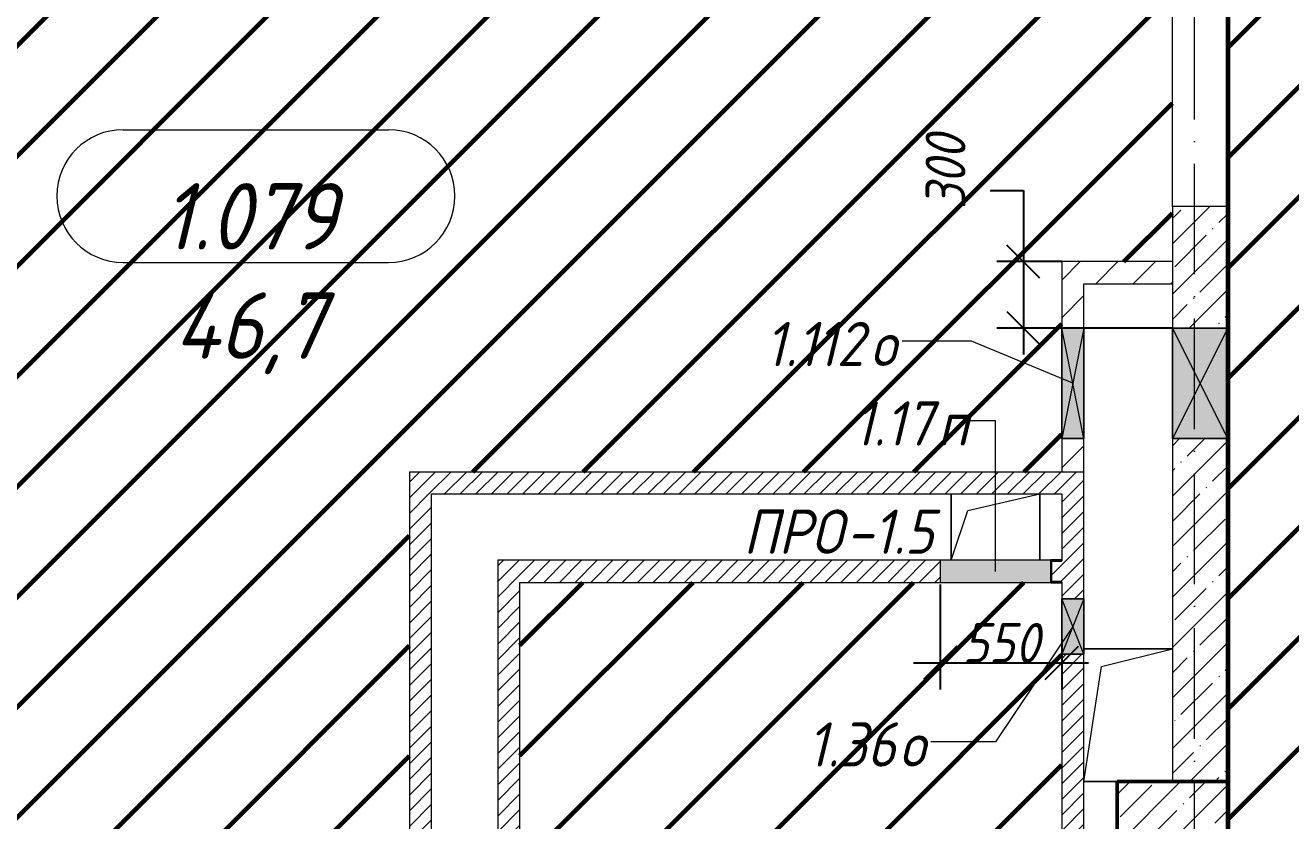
# Model space of a CAD drawing. Header units: millimetres. Extents: x -606178 to 312196, y -19338 to 632709.
# Drawn here: x -425667 to -419946, y 490348 to 493944 of the extents above; entities that cross this region are included whole.
import ezdxf

# ---------------------------------------------------------------- set-up
doc = ezdxf.new("R2010")
doc.units = ezdxf.units.MM
doc.linetypes.add('50_200_ШТРИХ_1Т_ш5_п1_п1_', pattern=[700, 500, -100, 0, -100])
for name, color, linetype, lineweight in [('6.4.1) Окр пт с инж. ПТ2.16', 3, 'Continuous', 60), ('A-____-____-DIMS', 7, 'Continuous', 9), ('A-DETL-GENF-OTLN', 7, 'Continuous', 9), ('A-FLOR-____-OTLN', 7, 'Continuous', 9), ('A-GENM-____-MCUT', 7, 'Continuous', 25), ('A-GENM-____-OTLN', 7, 'Continuous', 9), ('A-GENM-____-OTLN-1', 7, 'Continuous', 25), ('A-GLAZ-____-IDEN', 7, 'Continuous', 9), ('A-GLAZ-____-OTLN', 7, 'Continuous', 9), ('A-WALL-____-MCUT-1', 7, 'Continuous', 9), ('A-WALL-____-OTLN', 7, 'Continuous', 9), ('A-WALL-____-PATT-1', 7, 'Continuous', 9), ('A-WALL-FNSH-MCUT-1', 7, 'Continuous', 9), ('S-COLS-____-MCUT', 7, 'Continuous', 50), ('S-COLS-____-OTLN', 7, 'Continuous', 9), ('S-GRID-____-OTLN-1', 7, '50_200_ШТРИХ_1Т_ш5_п1_п1_', 9)]:
    doc.layers.add(name, color=color, linetype=linetype, lineweight=lineweight)
doc.layers.add('A-AREA-IDEN-1', color=7, linetype='Continuous', lineweight=9, true_color=0x000000)
doc.layers.add('A-GLAZ-____-OTLN-1', color=7, linetype='Continuous', lineweight=9, true_color=0xc0c0c0)
doc.styles.add('ISOCPEUR_I', font='isocpeui.ttf', dxfattribs={"width": 0.9, "height": 2.5})
doc.styles.add('ISOCPEUR_I_10', font='isocpeui.ttf', dxfattribs={"width": 0.9, "height": 180})
doc.styles.add('ISOCPEUR_I_9', font='isocpeui.ttf', dxfattribs={"width": 0.9, "height": 250})
doc.dimstyles.new('ISO-1_8_0_9К_СРЕДНИЙ_Кладочные_3', dxfattribs={"dimscale": 304.8, "dimtxt": 179.276612, "dimasz": 0.492126, "dimexe": 0.393701, "dimexo": 0, "dimgap": 0, "dimtad": 1, "dimdec": 3, "dimrnd": 0.001, "dimdsep": 46, "dimtxsty": 'ISOCPEUR_I_10', "dimblk1": 'OBLIQUE', "dimblk2": 'OBLIQUE', "dimsah": 1, "dimcen": 0.09, "dimdle": 0.393701, "dimazin": 0, "dimtfac": 1, "dimtdec": 4, "dimtix": 1, "dimtmove": 0, "dimatfit": 3, "dimfxl": 1, "dimtvp": 1, "dimtolj": 1, "dimtzin": 0, "dimarcsym": 2})
doc.dimstyles.new('ISO-1_8_0_9К_СРЕДНИЙ_Кладочные_4', dxfattribs={"dimscale": 304.8, "dimtxt": 179.276612, "dimasz": 0.492126, "dimexe": 0.393701, "dimexo": 0, "dimgap": 0, "dimtad": 1, "dimdec": 3, "dimrnd": 0.001, "dimdsep": 46, "dimtxsty": 'ISOCPEUR_I_10', "dimblk1": 'OBLIQUE', "dimblk2": 'OBLIQUE', "dimsah": 1, "dimcen": 0.09, "dimdle": 0.393701, "dimazin": 0, "dimtfac": 1, "dimtdec": 4, "dimtix": 1, "dimtmove": 1, "dimatfit": 3, "dimfxl": 1, "dimtvp": 1, "dimtolj": 1, "dimtzin": 0, "dimarcsym": 2})
pattern_1 = [(45, (-425830.77, 451794.26), (-35.35534, 35.35534), [])]
pattern_2 = [(45, (-425830.77, 451794.26), (-84.8528, 84.8528), [])]

# ---------------------------------------------------------------- blocks, each defined once
blk = doc.blocks.new('BSC_Колонна _Прямоугольная - 500х500-V111-АР1_План отверстий 1 этажа в осях 1-64_А-ГГ')
at = {"layer": 'S-COLS-____-OTLN'}
h = blk.add_hatch(dxfattribs=at)
h.set_pattern_fill('FP_143', color=256, style=0, pattern_type=2)
h.set_pattern_definition([(45, (-5350, -38481.04), (-114.04925, 114.04925), []), (45, (-5235.95, -38481.04), (-114.04925, 114.04925), [201.613, -40.323, 3.353, -36.97])])
h.paths.add_polyline_path([(-250, -250), (250, -250), (250, 250), (-250, 250), (-250, 93.2)], flags=0)
at = {"layer": 'S-COLS-____-MCUT'}
for p, q in [((250, 250), (-250, 250)), ((-250, 250), (-250, -250)), ((250, -250), (250, 250)), ((-250, -250), (250, -250))]:
    blk.add_line(p, q, dxfattribs=at)
blk = doc.blocks.new('AR_Отверстие Ниша - Лючок-32402102-АР1_План отверстий 1 этажа в осях 1-64_А-ГГ')
at = {"layer": 'A-GLAZ-____-OTLN'}
blk.add_hatch(color=256, dxfattribs=at).paths.add_polyline_path([(250, -50), (250, 50), (-250, 50), (-250, -50)], flags=0)
for p, q in [((250, 50), (-250, 50)), ((-250, 50), (-250, -50)), ((-250, -50), (250, -50))]:
    blk.add_line(p, q, dxfattribs=at)
blk = doc.blocks.new('154_Фахверк_СКБ_Швеллер - Тип_100_4010_1-28088705-АР1_План отверстий 1 этажа в осях 1-64_А-ГГ')
at = {"layer": 'A-GENM-____-MCUT'}
for p, q in [((175, 50), (125, 50)), ((125, 50), (125, -50)), ((128, 47), (175, 47)), ((128, -47), (128, 47)), ((175, 47), (175, 50)), ((125, -50), (175, -50)), ((175, -47), (128, -47)), ((175, -50), (175, -47))]:
    blk.add_line(p, q, dxfattribs=at)
blk = doc.blocks.new('AR_Отверстие прямоугольное _в плите_ - AR_Отверстие прямоугольное _в плите_-30459214-АР1_План отверстий 1 этажа в осях 1-64_А-ГГ')
at = {"layer": 'A-GENM-____-OTLN'}
for p, q in [((-200, 150), (-200, -150)), ((-125, 75), (200, 150)), ((200, -150), (200, 150)), ((-200, -150), (-125, 75))]:
    blk.add_line(p, q, dxfattribs=at)
blk = doc.blocks.new('AR_Отверстие прямоугольное _в стене__БезПР - AR_Отверстие прямоугольное _в стене__БезПР-30460137-АР1_План отверстий 1 этажа в осях 1-64_А-ГГ')
at = {"layer": 'A-GLAZ-____-OTLN-1'}
blk.add_hatch(color=256, dxfattribs=at).paths.add_polyline_path([(250, -125), (250, 125), (-250, 125), (-250, -125)], flags=0)
at = {"layer": 'A-DETL-GENF-OTLN'}
for p, q in [((-250, -125), (-250, 125)), ((-250, 125), (250, 125)), ((250, 125), (-250, -125)), ((-250, 125), (250, -125)), ((250, 125), (-250, 125)), ((-250, 125), (-250, -125)), ((250, 125), (250, -125)), ((250, -125), (250, 125)), ((250, -125), (-250, -125)), ((-250, -125), (250, -125))]:
    blk.add_line(p, q, dxfattribs=at)
at = {"layer": 'A-GLAZ-____-OTLN'}
blk.add_line((250, 125), (-250, 125), dxfattribs=at)
blk = doc.blocks.new('AR_Отверстие прямоугольное _в плите_ - AR_Отверстие прямоугольное _в плите_-30552564-АР1_План отверстий 1 этажа в осях 1-64_А-ГГ')
at = {"layer": 'A-GENM-____-OTLN'}
for p, q in [((200, 300), (-200, 300)), ((-120, 220), (200, 300)), ((-200, -300), (-120, 220)), ((-200, -300), (-50, -300))]:
    blk.add_line(p, q, dxfattribs=at)
blk = doc.blocks.new('AR_Отверстие прямоугольное _в стене__БезПР - AR_Отверстие прямоугольное _в стене__БезПР-36428202-АР1_План отверстий 1 этажа в осях 1-64_А-ГГ')
at = {"layer": 'A-GLAZ-____-OTLN'}
blk.add_hatch(color=256, dxfattribs=at).paths.add_polyline_path([(125, 50), (-125, 50), (-125, -50), (125, -50)], flags=0)
at = {"layer": 'A-DETL-GENF-OTLN'}
for p, q in [((-125, -50), (-125, 50)), ((-125, 50), (125, 50)), ((125, 50), (-125, -50)), ((-125, 50), (125, -50)), ((125, 50), (-125, 50)), ((-125, 50), (-125, -50)), ((125, 50), (125, -50)), ((125, -50), (125, 50)), ((125, -50), (-125, -50)), ((-125, -50), (125, -50))]:
    blk.add_line(p, q, dxfattribs=at)
blk = doc.blocks.new('AR_Отверстие прямоугольное _в стене__БезПР - AR_Отверстие прямоугольное _в стене__БезПР-36427725-АР1_План отверстий 1 этажа в осях 1-64_А-ГГ')
at = {"layer": 'A-GLAZ-____-OTLN'}
blk.add_hatch(color=256, dxfattribs=at).paths.add_polyline_path([(250, -50), (250, 50), (-250, 50), (-250, -50)], flags=0)
at = {"layer": 'A-DETL-GENF-OTLN'}
for p, q in [((-250, -50), (-250, 50)), ((-250, 50), (250, 50)), ((250, 50), (-250, -50)), ((-250, 50), (250, -50)), ((250, 50), (-250, 50)), ((-250, 50), (-250, -50)), ((250, 50), (250, -50)), ((250, -50), (250, 50)), ((250, -50), (-250, -50)), ((-250, -50), (250, -50))]:
    blk.add_line(p, q, dxfattribs=at)
at = {"layer": 'A-GLAZ-____-OTLN'}
blk.add_line((250, 50), (-250, 50), dxfattribs=at)
blk = doc.blocks.new('_Oblique')
at = {"color": 0, "linetype": 'ByBlock', "lineweight": -2}
blk.add_line((-0.5, -0.5), (0.5, 0.5), dxfattribs=at)
blk = doc.blocks.new('*D4255')
at = {"layer": 'A-____-____-DIMS', "color": 0, "lineweight": -2, "transparency": 16777216}
for p, q in [((-421530.8, 491416.2), (-421530.8, 490941.6)), ((-420980.8, 491167.7), (-420980.8, 490941.6)), ((-421650.8, 491061.6), (-420860.8, 491061.6))]:
    blk.add_line(p, q, dxfattribs=at)
at = {"layer": 'Defpoints', "color": 0, "transparency": 16777216}
for p in [(-421530.8, 491416.2), (-420980.8, 491167.7), (-420980.8, 491061.6)]:
    blk.add_point(p, dxfattribs=at)
at = {"layer": 'A-____-____-DIMS', "color": 0, "lineweight": -2, "transparency": 16777216, "xscale": 150, "yscale": 150, "zscale": 150, "rotation": 180}
blk.add_blockref('_Oblique', (-421530.8, 491061.6), dxfattribs=at)
at = {"layer": 'A-____-____-DIMS', "color": 0, "lineweight": -2, "transparency": 16777216, "xscale": 150, "yscale": 150, "zscale": 150}
blk.add_blockref('_Oblique', (-420980.8, 491061.6), dxfattribs=at)
at = {"layer": 'A-____-____-DIMS', "color": 0, "transparency": 16777216, "insert": (-421255.8, 491151.6), "char_height": 180, "width": 409.578, "attachment_point": 5, "style": 'ISOCPEUR_I_10'}
blk.add_mtext('\\A1;550', dxfattribs=at)
blk = doc.blocks.new('*D4316')
at = {"layer": 'A-____-____-DIMS', "color": 0, "lineweight": -2, "transparency": 16777216}
for p, q in [((-421304.5, 493197.5), (-421154.5, 493197.5)), ((-421154.5, 493197.5), (-421154.5, 492875.3)), ((-421154.5, 492995.3), (-421154.5, 492455.3)), ((-420980.8, 492875.3), (-421274.5, 492875.3)), ((-420480.8, 492575.3), (-421274.5, 492575.3))]:
    blk.add_line(p, q, dxfattribs=at)
at = {"layer": 'Defpoints', "color": 0, "transparency": 16777216}
for p in [(-420980.8, 492875.3), (-421154.5, 492575.3), (-420480.8, 492575.3)]:
    blk.add_point(p, dxfattribs=at)
at = {"layer": 'A-____-____-DIMS', "color": 0, "lineweight": -2, "transparency": 16777216, "xscale": 150, "yscale": 150, "zscale": 150}
for p, rotation in [((-421154.5, 492875.3), 90), ((-421154.5, 492575.3), 270)]:
    blk.add_blockref('_Oblique', p, dxfattribs=dict(at, rotation=rotation))
at = {"layer": 'A-____-____-DIMS', "color": 0, "transparency": 16777216, "insert": (-421596.6, 493112.7), "char_height": 180, "width": 409.578, "attachment_point": 1, "rotation": 90, "line_spacing_factor": 1.149209, "style": 'ISOCPEUR_I_10'}
blk.add_mtext('\\A1;300', dxfattribs=at)
blk = doc.blocks.new('AAR_СКБ_Марка_помещения_1_5 ммп - Номер _ Площадь-27962135-АИ_План этажа_Стены_1')
at = {"layer": 'A-AREA-IDEN-1'}
for p, q in [((-2.987, 3), (3.013, 3)), ((-2.987, 0), (3.013, 0))]:
    blk.add_line(p, q, dxfattribs=at)
for centre, start, end in [((-2.987, 1.5), 90, 270), ((3.013, 1.5), 270, 90)]:
    blk.add_arc(centre, 1.5, start, end, dxfattribs=at)

msp = doc.modelspace()

# ---------------------------------------------------------------- hatches: boundary and pattern name
at = {"layer": '6.4.1) Окр пт с инж. ПТ2.16'}
h = msp.add_hatch(dxfattribs=at)
h.set_pattern_fill('ANSI31', color=256, scale=111)
h.paths.add_polyline_path([(-416230.7712, 499275.3011), (-420230.7712, 499275.3011), (-420230.7712, 461025.3011), (-416230.7712, 461025.3011), (-416230.7712, 470075.3011), (-416930.7712, 470075.3011), (-416930.7712, 478525.3011), (-416230.7712, 478525.3011)])
h = msp.add_hatch(dxfattribs=at)
h.set_pattern_fill('ANSI31', color=256, scale=111)
h.paths.add_polyline_path([(-420980.7712, 492075.3011), (-420980.7712, 492575.3011), (-420980.7712, 492875.3011), (-420480.7712, 492875.3011), (-420480.7712, 493125.3011), (-420480.7712, 494825.3011), (-420480.7712, 495225.3011), (-420830.7712, 495225.3011), (-420830.7712, 495325.3011), (-420830.7712, 495525.3011), (-420830.7712, 495675.3011), (-420980.7712, 495675.3011), (-424330.7712, 495675.3011), (-424330.7712, 495669.3011), (-424405.7712, 495669.3011), (-427780.7712, 495675.3011), (-427780.7712, 495525.3011), (-428030.7712, 495525.3011), (-428030.7712, 493725.3011), (-428024.7712, 493725.3011), (-428024.7712, 493650.3011), (-428026.6283, 493325.3011), (-427930.7712, 493325.3011), (-427930.7712, 492925.3011), (-428030.7712, 492925.3011), (-428030.7712, 492600.3011), (-428024.7712, 492600.3011), (-428024.7712, 492525.3011), (-428030.7712, 490725.3011), (-428024.7712, 490725.3011), (-428024.7712, 490650.3011), (-428030.7712, 490525.3011), (-427780.7712, 490525.3011), (-427780.7712, 490025.3011), (-427930.7712, 490025.3011), (-427930.7712, 489825.3011), (-428030.7712, 489825.3011), (-428030.7712, 489675.3011), (-428024.7712, 489675.3011), (-428024.7712, 489600.3011), (-428030.7712, 487800.3011), (-428024.7712, 487800.3011), (-428024.7712, 487725.3011), (-428030.7712, 487525.3011), (-427780.7712, 487525.3011), (-424560.7712, 487525.3011), (-424560.7712, 487531.3011), (-424485.7712, 487531.3011), (-423930.7712, 487529.5757), (-423930.7712, 489675.3011), (-423930.7712, 489725.3011), (-423930.7712, 491925.3011), (-420980.7712, 491925.3011)])
h.paths.add_polyline_path([(-423080.7712, 489625.3011), (-423080.7712, 489425.3011), (-423280.7712, 489425.3011), (-423280.7712, 489625.3011)], flags=16)
h = msp.add_hatch(dxfattribs=at)
h.set_pattern_fill('ANSI31', color=256, scale=111)
h.paths.add_polyline_path([(-420980.7712, 491100.3011), (-420980.7712, 491350.3011), (-420980.7712, 491425.3011), (-421030.7712, 491425.3011), (-421530.7712, 491425.3011), (-423430.7712, 491425.3011), (-423430.7712, 489275.3011), (-423430.7712, 489225.3011), (-423430.7712, 487995.3011), (-423430.7712, 487795.3011), (-423430.7712, 487525.3011), (-422555.7712, 487525.3011), (-422555.7712, 487531.3011), (-422480.7712, 487531.3011), (-421330.7712, 487525.3011), (-421330.7712, 487531.3011), (-421255.7712, 487531.3011), (-420980.7712, 487528.1583), (-420980.7712, 488725.3011), (-420980.7712, 489125.3011)], flags=17)
h.paths.add_polyline_path([(-423080.7712, 489625.3011), (-423080.7712, 489425.3011), (-423280.7712, 489425.3011), (-423280.7712, 489625.3011)], flags=16)
at = {"layer": 'A-WALL-____-PATT-1'}
h = msp.add_hatch(dxfattribs=at)
h.set_pattern_fill('FP_27', color=256, style=0, pattern_type=2)
h.set_pattern_definition([(45, (-425830.77, 451794.26), (-114.04925, 114.04925), []), (45, (-425716.72, 451794.26), (-114.04925, 114.04925), [201.612, -40.322, 3.353, -36.97])])
h.paths.add_polyline_path([(-420230.7712, 490525.3011), (-420230.7712, 492075.3011), (-420480.7712, 492075.3011), (-420480.7712, 490525.3011)], flags=0)
h.paths.add_polyline_path([(-420427.8866, 492575.3011), (-420230.7712, 492575.3011), (-420230.7712, 493125.3011), (-420480.7712, 493125.3011), (-420480.7712, 492575.3011)], flags=0)
h.paths.add_polyline_path([(-420230.7712, 494825.3011), (-420230.7712, 495525.3011), (-420480.7712, 495525.3011), (-420480.7712, 494825.3011)], flags=0)
h = msp.add_hatch(dxfattribs=at)
h.set_pattern_fill('FP_4', color=256, style=0, pattern_type=2)
h.set_pattern_definition(pattern_2)
h.paths.add_polyline_path([(-420980.7712, 491925.3011), (-420880.7712, 491925.3011), (-420880.7712, 492075.3011), (-420980.7712, 492075.3011)], flags=0)
h.paths.add_polyline_path([(-420904.3006, 492575.3011), (-420880.7712, 492575.3011), (-420880.7712, 492875.3011), (-420980.7712, 492875.3011), (-420980.7712, 492575.3011)], flags=0)
h = msp.add_hatch(dxfattribs=at)
h.set_pattern_fill('FP_4', color=256, style=0, pattern_type=2)
h.set_pattern_definition(pattern_2)
h.paths.add_polyline_path([(-420880.7712, 492775.3011), (-420480.7712, 492775.3011), (-420480.7712, 492875.3011), (-420880.7712, 492875.3011)], flags=0)
h = msp.add_hatch(dxfattribs=at)
h.set_pattern_fill('FP_5', color=256, style=0, pattern_type=2)
h.set_pattern_definition(pattern_1)
h.paths.add_polyline_path([(-420980.7712, 491825.3011), (-420880.7712, 491825.3011), (-420880.7712, 491925.3011), (-423930.7712, 491925.3011), (-423930.7712, 491825.3011), (-422310.7927, 491825.3011)], flags=0)
h = msp.add_hatch(dxfattribs=at)
h.set_pattern_fill('FP_5', color=256, style=0, pattern_type=2)
h.set_pattern_definition(pattern_1)
h.paths.add_polyline_path([(-423930.7712, 487525.3011), (-423830.7712, 487525.3011), (-423830.7712, 489675.3011), (-423833.7712, 489675.3011), (-423833.7712, 489722.3011), (-423927.7712, 489722.3011), (-423927.7712, 489675.3011), (-423930.7712, 489675.3011), (-423930.7712, 488648.4929)], flags=0)
h.paths.add_polyline_path([(-423830.7712, 489725.3011), (-423830.7712, 491825.3011), (-423930.7712, 491825.3011), (-423930.7712, 489725.3011), (-423833.7712, 489725.3011)], flags=0)
h = msp.add_hatch(dxfattribs=at)
h.set_pattern_fill('FP_5', color=256, style=0, pattern_type=2)
h.set_pattern_definition(pattern_1)
h.paths.add_polyline_path([(-420980.7712, 487525.3011), (-420880.7712, 487525.3011), (-420880.7712, 488725.3011), (-420980.7712, 488725.3011)], flags=0)
h.paths.add_polyline_path([(-420896.5607, 489125.3011), (-420880.7712, 489125.3011), (-420880.7712, 491100.3011), (-420980.7712, 491100.3011), (-420980.7712, 489125.3011)], flags=0)
h.paths.add_polyline_path([(-420977.0212, 491350.3011), (-420880.7712, 491350.3011), (-420880.7712, 491825.3011), (-420980.7712, 491825.3011), (-420980.7712, 491350.3011)], flags=0)
h = msp.add_hatch(dxfattribs=at)
h.set_pattern_fill('FP_5', color=256, style=0, pattern_type=2)
h.set_pattern_definition(pattern_1)
h.paths.add_polyline_path([(-423530.7712, 487525.3011), (-423430.7712, 487525.3011), (-423430.7712, 487795.3011), (-423530.7712, 487795.3011)], flags=0)
h.paths.add_polyline_path([(-423518.7199, 487995.3011), (-423430.7712, 487995.3011), (-423430.7712, 489225.3011), (-423433.7712, 489225.3011), (-423433.7712, 489272.3011), (-423527.7712, 489272.3011), (-423527.7712, 489225.3011), (-423530.7712, 489225.3011), (-423530.7712, 487995.3011)], flags=0)
h.paths.add_polyline_path([(-423430.7712, 489275.3011), (-423430.7712, 491525.3011), (-423530.7712, 491525.3011), (-423530.7712, 489275.3011), (-423433.7712, 489275.3011)], flags=0)
h = msp.add_hatch(dxfattribs=at)
h.set_pattern_fill('FP_5', color=256, style=0, pattern_type=2)
h.set_pattern_definition(pattern_1)
h.paths.add_polyline_path([(-421530.7712, 491425.3011), (-421530.7712, 491525.3011), (-423430.7712, 491525.3011), (-423430.7712, 491425.3011), (-422310.7927, 491425.3011)], flags=0)
h.paths.add_polyline_path([(-420980.7712, 491428.3011), (-420980.7712, 491522.3011), (-421027.7712, 491522.3011), (-421027.7712, 491428.3011)], flags=0)

# ---------------------------------------------------------------- linework, layer by layer
at = {"layer": '6.4.1) Окр пт с инж. ПТ2.16'}
msp.add_lwpolyline([(-420230.7712, 461025.3011), (-416230.7712, 461025.3011), (-416230.7712, 499275.3011), (-420230.7712, 499275.3011)], close=True, dxfattribs=at)
at = {"layer": 'A-FLOR-____-OTLN'}
for p, q in [((-421480.7712, 491525.3011), (-421480.7712, 491825.3011)), ((-421080.7712, 491825.3011), (-421080.7712, 491525.3011)), ((-420880.7712, 491125.3011), (-420480.7712, 491125.3011)), ((-420730.7712, 490525.3011), (-420880.7712, 490525.3011))]:
    msp.add_line(p, q, dxfattribs=at)
at = {"layer": 'A-GLAZ-____-IDEN'}
for p, q in [((-421388.3857, 492515.3753), (-421703.3057, 492515.3753)), ((-420930.7712, 492325.3011), (-421388.3857, 492515.3753)), ((-421280.7712, 492156.2454), (-421399.1563, 492156.2454)), ((-421280.7712, 491475.3011), (-421280.7712, 492156.2454)), ((-420930.7712, 491225.3011), (-421280.7712, 490704.919)), ((-421280.7712, 490704.919), (-421572.4133, 490704.919))]:
    msp.add_line(p, q, dxfattribs=at)
at = {"layer": 'A-WALL-____-MCUT-1'}
for p, q in [((-420230.7712, 493125.3011), (-420480.7712, 493125.3011)), ((-420480.7712, 493125.3011), (-420480.7712, 492575.3011)), ((-420230.7712, 492575.3011), (-420230.7712, 493125.3011)), ((-420480.7712, 492075.3011), (-420480.7712, 490525.3011)), ((-420230.7712, 490525.3011), (-420230.7712, 492075.3011))]:
    msp.add_line(p, q, dxfattribs=at)
at = {"layer": 'A-WALL-____-OTLN'}
for p, q in [((-420480.7712, 493125.3011), (-420480.7712, 494825.3011)), ((-420230.7712, 494825.3011), (-420230.7712, 493125.3011))]:
    msp.add_line(p, q, dxfattribs=at)
at = {"layer": 'A-WALL-FNSH-MCUT-1'}
for p, q in [((-420980.7712, 492875.3011), (-420980.7712, 492575.3011)), ((-420480.7712, 492875.3011), (-420980.7712, 492875.3011)), ((-420880.7712, 492575.3011), (-420880.7712, 492775.3011)), ((-420880.7712, 492775.3011), (-420480.7712, 492775.3011)), ((-420980.7712, 492075.3011), (-420980.7712, 491925.3011)), ((-420880.7712, 491925.3011), (-420880.7712, 492075.3011)), ((-423930.7712, 491925.3011), (-423930.7712, 489725.3011)), ((-423930.7712, 491925.3011), (-420880.7712, 491925.3011)), ((-420880.7712, 491350.3011), (-420880.7712, 491925.3011)), ((-423830.7712, 491825.3011), (-420980.7712, 491825.3011)), ((-423830.7712, 489725.3011), (-423830.7712, 491825.3011)), ((-420980.7712, 491825.3011), (-420980.7712, 491525.3011)), ((-423530.7712, 491525.3011), (-423530.7712, 489275.3011)), ((-421530.7712, 491525.3011), (-423530.7712, 491525.3011)), ((-423430.7712, 489275.3011), (-423430.7712, 491425.3011)), ((-423430.7712, 491425.3011), (-421530.7712, 491425.3011)), ((-420980.7712, 491425.3011), (-420980.7712, 491350.3011)), ((-420980.7712, 491100.3011), (-420980.7712, 489125.3011)), ((-420880.7712, 489425.3011), (-420880.7712, 491100.3011))]:
    msp.add_line(p, q, dxfattribs=at)
at = {"layer": 'S-GRID-____-OTLN-1'}
msp.add_line((-420380.7712, 447311.6528), (-420380.7712, 501675.2188), dxfattribs=at)

# ---------------------------------------------------------------- block references
at = {"layer": 'A-AREA-IDEN-1', "xscale": 199.9999999999999, "yscale": 199.9999999999999, "zscale": 199.9999999999999}
msp.add_blockref('AAR_СКБ_Марка_помещения_1_5 ммп - Номер _ Площадь-27962135-АИ_План этажа_Стены_1', (-424627.3817, 492872.0351), dxfattribs=at)
at = {"layer": 'A-GENM-____-OTLN'}
for name, p in [('AR_Отверстие прямоугольное _в плите_ - AR_Отверстие прямоугольное _в плите_-30459214-АР1_План отверстий 1 этажа в осях 1-64_А-ГГ', (-421280.7712, 491675.3011)), ('AR_Отверстие прямоугольное _в плите_ - AR_Отверстие прямоугольное _в плите_-30552564-АР1_План отверстий 1 этажа в осях 1-64_А-ГГ', (-420680.7712, 490825.3011))]:
    msp.add_blockref(name, p, dxfattribs=at)
at = {"layer": 'A-GENM-____-OTLN-1'}
msp.add_blockref('154_Фахверк_СКБ_Швеллер - Тип_100_4010_1-28088705-АР1_План отверстий 1 этажа в осях 1-64_А-ГГ', (-421155.7712, 491475.3011), dxfattribs=at)
at = {"layer": 'A-GLAZ-____-OTLN', "rotation": 269.9999999999999}
for name, p in [('AR_Отверстие прямоугольное _в стене__БезПР - AR_Отверстие прямоугольное _в стене__БезПР-36427725-АР1_План отверстий 1 этажа в осях 1-64_А-ГГ', (-420930.7712, 492325.3011)), ('AR_Отверстие прямоугольное _в стене__БезПР - AR_Отверстие прямоугольное _в стене__БезПР-30460137-АР1_План отверстий 1 этажа в осях 1-64_А-ГГ', (-420355.7712, 492325.3011)), ('AR_Отверстие прямоугольное _в стене__БезПР - AR_Отверстие прямоугольное _в стене__БезПР-36428202-АР1_План отверстий 1 этажа в осях 1-64_А-ГГ', (-420930.7712, 491225.3011))]:
    msp.add_blockref(name, p, dxfattribs=at)
at = {"layer": 'A-GLAZ-____-OTLN'}
msp.add_blockref('AR_Отверстие Ниша - Лючок-32402102-АР1_План отверстий 1 этажа в осях 1-64_А-ГГ', (-421280.7712, 491475.3011), dxfattribs=at)
at = {"layer": 'S-COLS-____-OTLN'}
msp.add_blockref('BSC_Колонна _Прямоугольная - 500х500-V111-АР1_План отверстий 1 этажа в осях 1-64_А-ГГ', (-420480.7712, 490275.3011), dxfattribs=at)

# ---------------------------------------------------------------- texts
at = {"layer": 'A-AREA-IDEN-1', "char_height": 300, "attachment_point": 8, "line_spacing_factor": 1.139951, "style": 'ISOCPEUR_I'}
for s, insert, width in [('\\pxqc,t8.46667,16.93333,25.4,33.86667,42.33333,50.8,59.26667,67.73333,76.2,84.66667,93.13333,101.6,110.06667,118.53333,127,135.46667,143.93333,152.4,160.86667,169.33333,177.8,186.26667,194.73333,203.2,211.66667,220.13333,228.6,237.06667,245.53333,254,262.46667,270.93333;{1.079}', (-424652.8108, 492930.365), 900), ('\\pxqc,t8.46667,16.93333,25.4,33.86667,42.33333,50.8,59.26667,67.73333,76.2,84.66667,93.13333,101.6,110.06667,118.53333,127,135.46667,143.93333,152.4,160.86667,169.33333,177.8,186.26667,194.73333,203.2,211.66667,220.13333,228.6,237.06667,245.53333,254,262.46667,270.93333;{46,7}', (-424652.8108, 492366.417), 794)]:
    msp.add_mtext(s, dxfattribs=dict(at, insert=insert, width=width))
at = {"layer": 'A-GLAZ-____-IDEN', "char_height": 200, "attachment_point": 1, "style": 'ISOCPEUR_I_9'}
for s, insert, width in [('1.112', (-422322.1562, 492602.9899), 577.215), ('\\fISOCPEUR|b0|i1|c204|p34|;\\W.9;о', (-421845.9062, 492602.9899), 158.734125), ('1.17', (-421923.5149, 492243.86), 461.772), ('\\fISOCPEUR|b0|i1|c204|p34|;\\W.9;п', (-421542.5149, 492243.86), 158.734125), ('ПРО', (-422420.8563, 491754.6308), 562.784625), ('-1.5', (-421956.5125, 491754.6308), 505.063125), ('1.36', (-422131.8649, 490792.5336), 505.063125), ('\\fISOCPEUR|b0|i1|c204|p34|;\\W.9;о', (-421715.1462, 490792.5336), 158.734125)]:
    msp.add_mtext(s, dxfattribs=dict(at, insert=insert, width=width))

# ---------------------------------------------------------------- dimensions: what is measured, and where the dimension line sits
at = {"layer": 'A-____-____-DIMS'}
dim = msp.add_linear_dim(base=(-421154.5402, 492575.3011), p1=(-420980.7712, 492875.3011), p2=(-420480.7712, 492575.3011), angle=90, dimstyle='ISO-1_8_0_9К_СРЕДНИЙ_Кладочные_4', override={"dimpost": '<>', "dimfxl": 583.095189}, dxfattribs=at)
dim.commit()
dim.dimension.update_dxf_attribs({"geometry": '*D4316', "text_midpoint": (-421269.7022, 493197.4562), "dimtype": 160, "text_rotation": 90})
dim = msp.add_linear_dim(base=(-420980.7712, 491061.6056), p1=(-421530.7712, 491416.235), p2=(-420980.7712, 491167.6716), dimstyle='ISO-1_8_0_9К_СРЕДНИЙ_Кладочные_3', override={"dimpost": '<>', "dimfxl": 603.559254}, dxfattribs=at)
dim.commit()
dim.dimension.update_dxf_attribs({"geometry": '*D4255', "text_midpoint": (-421255.7712, 491151.6056)})

doc.saveas('drawing.dxf')
